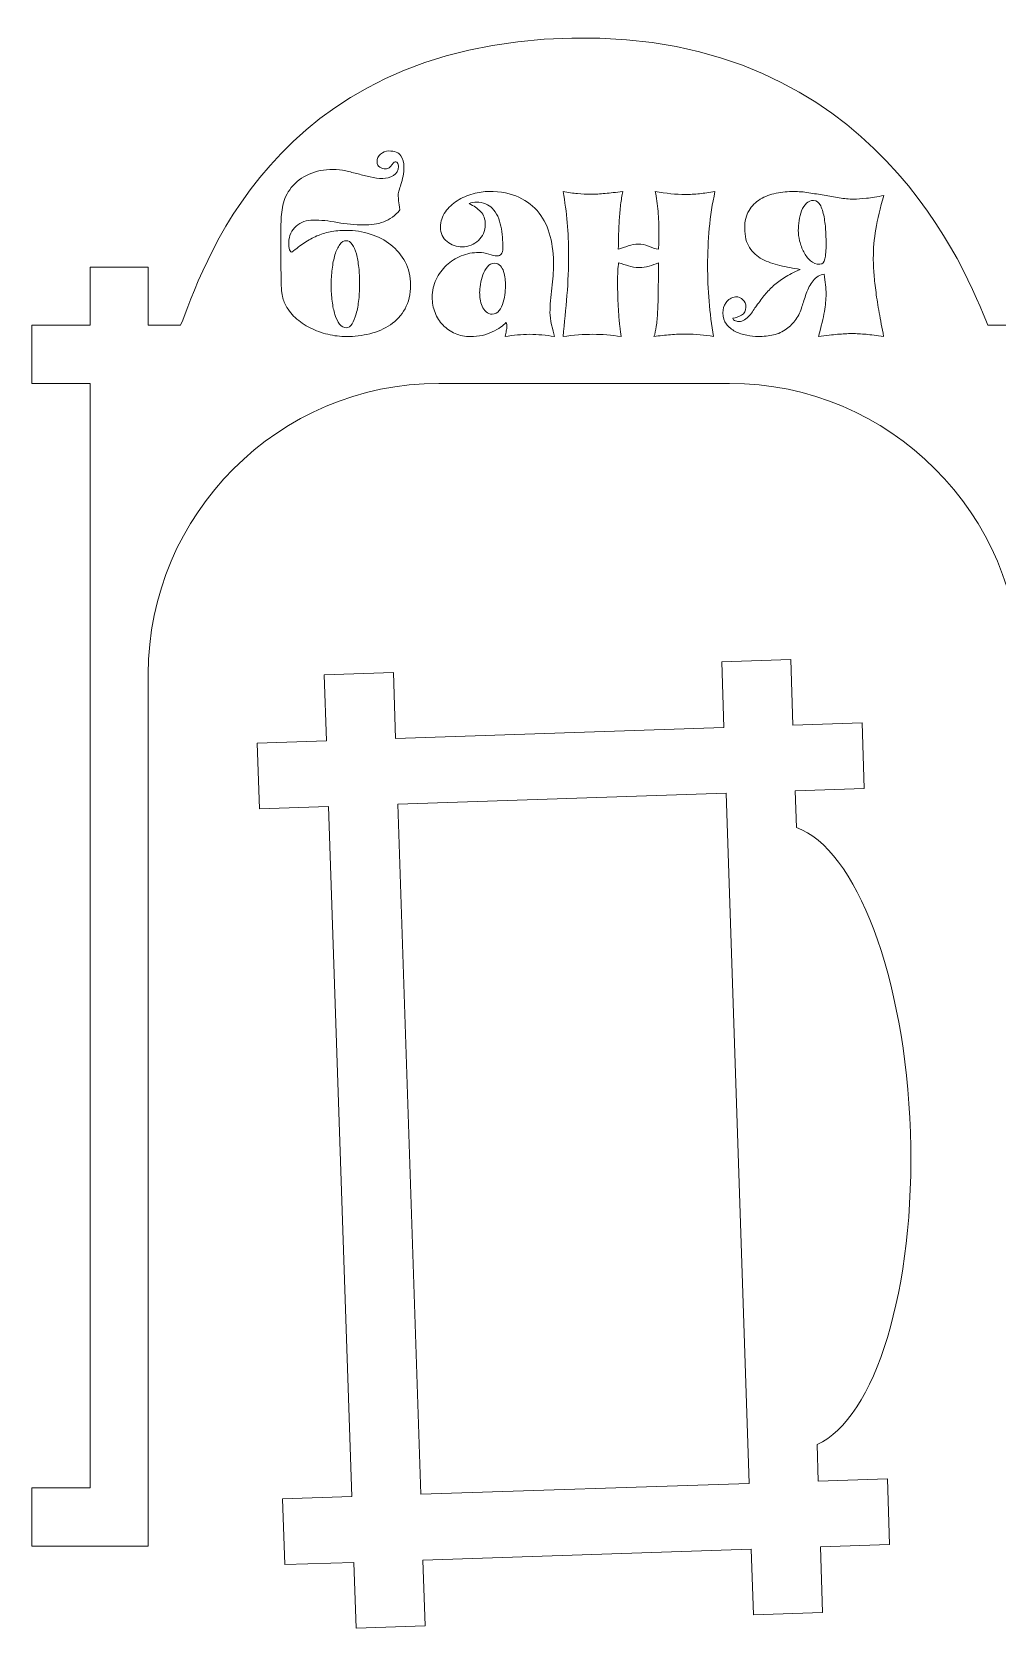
# Model space of a CAD drawing. Header units: centimetres. Extents: x -194 to -71, y -132 to -32.
# Drawn here: x -93.15 to -86.51, y -73.5 to -62.51 of the extents above; entities that cross this region are included whole.
import ezdxf

# ---------------------------------------------------------------- set-up
doc = ezdxf.new("R2010")
doc.units = ezdxf.units.CM
doc.header["$MEASUREMENT"] = 0
doc.layers.add('Layer 1', color=7, linetype='Continuous')

msp = doc.modelspace()

# ---------------------------------------------------------------- linework, layer by layer
at = {"layer": 'Layer 1', "color": 250, "lineweight": 9}
for points, knots in [([(-85.55356, -72.93072), (-85.55356, -72.93072), (-85.55356, -72.53072), (-85.55356, -72.53072), (-85.55356, -72.53072), (-85.55356, -72.53072), (-85.95355, -72.53072), (-85.95355, -72.53072), (-85.95355, -72.53072), (-85.95355, -72.53072), (-85.95355, -64.93072), (-85.95355, -64.93072), (-85.95355, -64.93072), (-85.95355, -64.93072), (-85.55356, -64.93072), (-85.55356, -64.93072), (-85.55356, -64.93072), (-85.55356, -64.93072), (-85.55356, -64.53072), (-85.55356, -64.53072), (-85.55356, -64.53072), (-85.55356, -64.53072), (-85.95355, -64.53072), (-85.95355, -64.53072), (-85.95355, -64.53072), (-85.95355, -64.53072), (-85.95355, -64.13074), (-85.95355, -64.13074), (-85.95355, -64.13074), (-85.95355, -64.13074), (-86.35355, -64.13074), (-86.35355, -64.13074), (-86.35355, -64.13074), (-86.35355, -64.13074), (-86.35355, -64.53072), (-86.35355, -64.53072), (-86.35355, -64.53072), (-86.35355, -64.53072), (-86.57641, -64.53072), (-86.57641, -64.53072), (-86.57641, -64.53072), (-86.71824, -64.19081), (-87.34629, -62.51254), (-89.43821, -62.55488), (-89.43821, -62.55488), (-91.53013, -62.59722), (-91.98886, -64.19081), (-92.13069, -64.53072), (-92.13069, -64.53072), (-92.13069, -64.53072), (-92.35355, -64.53072), (-92.35355, -64.53072), (-92.35355, -64.53072), (-92.35355, -64.53072), (-92.35355, -64.13074), (-92.35355, -64.13074), (-92.35355, -64.13074), (-92.35355, -64.13074), (-92.75355, -64.13074), (-92.75355, -64.13074), (-92.75355, -64.13074), (-92.75355, -64.13074), (-92.75355, -64.53072), (-92.75355, -64.53072), (-92.75355, -64.53072), (-92.75355, -64.53072), (-93.15356, -64.53072), (-93.15356, -64.53072), (-93.15356, -64.53072), (-93.15356, -64.53072), (-93.15356, -64.93072), (-93.15356, -64.93072), (-93.15356, -64.93072), (-93.15356, -64.93072), (-92.75355, -64.93072), (-92.75355, -64.93072), (-92.75355, -64.93072), (-92.75355, -64.93072), (-92.75355, -72.53072), (-92.75355, -72.53072), (-92.75355, -72.53072), (-92.75355, -72.53072), (-93.15356, -72.53072), (-93.15356, -72.53072), (-93.15356, -72.53072), (-93.15356, -72.53072), (-93.15356, -72.93072), (-93.15356, -72.93072), (-93.15356, -72.93072), (-93.15356, -72.93072), (-92.35355, -72.93072), (-92.35355, -72.93072), (-92.35355, -72.93072), (-92.35355, -72.93072), (-92.35355, -66.93072), (-92.35355, -66.93072), (-92.35355, -66.93072), (-92.35355, -65.83072), (-91.45355, -64.93072), (-90.35355, -64.93072), (-90.35355, -64.93072), (-90.35355, -64.93072), (-88.35355, -64.93072), (-88.35355, -64.93072), (-88.35355, -64.93072), (-87.25355, -64.93072), (-86.35355, -65.83072), (-86.35355, -66.93072), (-86.35355, -66.93072), (-86.35355, -66.93072), (-86.35355, -72.93072), (-86.35355, -72.93072), (-86.35355, -72.93072), (-86.35355, -72.93072), (-85.55356, -72.93072), (-85.55356, -72.93072)], [0, 0, 0, 0, 0.03333333, 0.03333333, 0.03333333, 0.03333333, 0.06666667, 0.06666667, 0.06666667, 0.06666667, 0.1, 0.1, 0.1, 0.1, 0.13333333, 0.13333333, 0.13333333, 0.13333333, 0.16666667, 0.16666667, 0.16666667, 0.16666667, 0.2, 0.2, 0.2, 0.2, 0.23333333, 0.23333333, 0.23333333, 0.23333333, 0.26666667, 0.26666667, 0.26666667, 0.26666667, 0.3, 0.3, 0.3, 0.3, 0.33333333, 0.33333333, 0.33333333, 0.33333333, 0.36666667, 0.36666667, 0.36666667, 0.36666667, 0.4, 0.4, 0.4, 0.4, 0.43333333, 0.43333333, 0.43333333, 0.43333333, 0.46666667, 0.46666667, 0.46666667, 0.46666667, 0.5, 0.5, 0.5, 0.5, 0.53333333, 0.53333333, 0.53333333, 0.53333333, 0.56666667, 0.56666667, 0.56666667, 0.56666667, 0.6, 0.6, 0.6, 0.6, 0.63333333, 0.63333333, 0.63333333, 0.63333333, 0.66666667, 0.66666667, 0.66666667, 0.66666667, 0.7, 0.7, 0.7, 0.7, 0.73333333, 0.73333333, 0.73333333, 0.73333333, 0.76666667, 0.76666667, 0.76666667, 0.76666667, 0.8, 0.8, 0.8, 0.8, 0.83333333, 0.83333333, 0.83333333, 0.83333333, 0.86666667, 0.86666667, 0.86666667, 0.86666667, 0.9, 0.9, 0.9, 0.9, 0.93333333, 0.93333333, 0.93333333, 0.93333333, 1, 1, 1, 1]), ([(-87.93295, -66.83003), (-87.93295, -66.83003), (-87.91784, -67.28232), (-87.91784, -67.28232), (-87.91784, -67.28232), (-87.91784, -67.28232), (-87.44235, -67.26644), (-87.44235, -67.26644), (-87.44235, -67.26644), (-87.44235, -67.26644), (-87.42724, -67.71872), (-87.42724, -67.71872), (-87.42724, -67.71872), (-87.42724, -67.71872), (-87.90274, -67.7346), (-87.90274, -67.7346), (-87.90274, -67.7346), (-87.90274, -67.7346), (-87.89432, -67.98659), (-87.89432, -67.98659), (-87.89432, -67.98659), (-87.48488, -68.13346), (-87.14599, -69.01231), (-87.11016, -70.08526), (-87.11016, -70.08526), (-87.07432, -71.1582), (-87.35381, -72.05771), (-87.75254, -72.23157), (-87.75254, -72.23157), (-87.75254, -72.23157), (-87.74412, -72.48356), (-87.74412, -72.48356), (-87.74412, -72.48356), (-87.74412, -72.48356), (-87.26863, -72.46768), (-87.26863, -72.46768), (-87.26863, -72.46768), (-87.26863, -72.46768), (-87.25353, -72.91996), (-87.25353, -72.91996), (-87.25353, -72.91996), (-87.25353, -72.91996), (-87.72902, -72.93584), (-87.72902, -72.93584), (-87.72902, -72.93584), (-87.72902, -72.93584), (-87.71391, -73.38811), (-87.71391, -73.38811), (-87.71391, -73.38811), (-87.71391, -73.38811), (-88.18943, -73.40399), (-88.18943, -73.40399), (-88.18943, -73.40399), (-88.18943, -73.40399), (-88.20453, -72.95172), (-88.20453, -72.95172), (-88.20453, -72.95172), (-88.20453, -72.95172), (-90.46324, -73.02716), (-90.46324, -73.02716), (-90.46324, -73.02716), (-90.46324, -73.02716), (-90.44813, -73.47943), (-90.44813, -73.47943), (-90.44813, -73.47943), (-90.44813, -73.47943), (-90.92365, -73.49531), (-90.92365, -73.49531), (-90.92365, -73.49531), (-90.92365, -73.49531), (-90.93875, -73.04304), (-90.93875, -73.04304), (-90.93875, -73.04304), (-90.93875, -73.04304), (-91.41429, -73.05893), (-91.41429, -73.05893), (-91.41429, -73.05893), (-91.41429, -73.05893), (-91.4294, -72.60664), (-91.4294, -72.60664), (-91.4294, -72.60664), (-91.4294, -72.60664), (-90.95386, -72.59076), (-90.95386, -72.59076), (-90.95386, -72.59076), (-90.95386, -72.59076), (-91.11247, -67.8418), (-91.11247, -67.8418), (-91.11247, -67.8418), (-91.11247, -67.8418), (-91.58801, -67.85769), (-91.58801, -67.85769), (-91.58801, -67.85769), (-91.58801, -67.85769), (-91.60312, -67.40541), (-91.60312, -67.40541), (-91.60312, -67.40541), (-91.60312, -67.40541), (-91.12758, -67.38952), (-91.12758, -67.38952), (-91.12758, -67.38952), (-91.12758, -67.38952), (-91.14268, -66.93723), (-91.14268, -66.93723), (-91.14268, -66.93723), (-91.14268, -66.93723), (-90.66717, -66.92135), (-90.66717, -66.92135), (-90.66717, -66.92135), (-90.66717, -66.92135), (-90.65206, -67.37364), (-90.65206, -67.37364), (-90.65206, -67.37364), (-90.65206, -67.37364), (-88.39336, -67.2982), (-88.39336, -67.2982), (-88.39336, -67.2982), (-88.39336, -67.2982), (-88.40847, -66.84591), (-88.40847, -66.84591), (-88.40847, -66.84591), (-88.40847, -66.84591), (-87.93295, -66.83003), (-87.93295, -66.83003)], [0, 0, 0, 0, 0.03125, 0.03125, 0.03125, 0.03125, 0.0625, 0.0625, 0.0625, 0.0625, 0.09375, 0.09375, 0.09375, 0.09375, 0.125, 0.125, 0.125, 0.125, 0.15625, 0.15625, 0.15625, 0.15625, 0.1875, 0.1875, 0.1875, 0.1875, 0.21875, 0.21875, 0.21875, 0.21875, 0.25, 0.25, 0.25, 0.25, 0.28125, 0.28125, 0.28125, 0.28125, 0.3125, 0.3125, 0.3125, 0.3125, 0.34375, 0.34375, 0.34375, 0.34375, 0.375, 0.375, 0.375, 0.375, 0.40625, 0.40625, 0.40625, 0.40625, 0.4375, 0.4375, 0.4375, 0.4375, 0.46875, 0.46875, 0.46875, 0.46875, 0.5, 0.5, 0.5, 0.5, 0.53125, 0.53125, 0.53125, 0.53125, 0.5625, 0.5625, 0.5625, 0.5625, 0.59375, 0.59375, 0.59375, 0.59375, 0.625, 0.625, 0.625, 0.625, 0.65625, 0.65625, 0.65625, 0.65625, 0.6875, 0.6875, 0.6875, 0.6875, 0.71875, 0.71875, 0.71875, 0.71875, 0.75, 0.75, 0.75, 0.75, 0.78125, 0.78125, 0.78125, 0.78125, 0.8125, 0.8125, 0.8125, 0.8125, 0.84375, 0.84375, 0.84375, 0.84375, 0.875, 0.875, 0.875, 0.875, 0.90625, 0.90625, 0.90625, 0.90625, 0.9375, 0.9375, 0.9375, 0.9375, 1, 1, 1, 1]), ([(-88.21964, -72.49944), (-88.21964, -72.49944), (-88.37825, -67.75048), (-88.37825, -67.75048), (-88.37825, -67.75048), (-88.37825, -67.75048), (-90.63695, -67.82592), (-90.63695, -67.82592), (-90.63695, -67.82592), (-90.63695, -67.82592), (-90.47834, -72.57488), (-90.47834, -72.57488), (-90.47834, -72.57488), (-90.47834, -72.57488), (-88.21964, -72.49944), (-88.21964, -72.49944)], [0, 0, 0, 0, 0.2, 0.2, 0.2, 0.2, 0.4, 0.4, 0.4, 0.4, 0.6, 0.6, 0.6, 0.6, 1, 1, 1, 1])]:
    msp.add_open_spline(points, degree=3, knots=knots, dxfattribs=at)
at = {"layer": 'Layer 1', "color": 242, "lineweight": 9}
for points, knots in [([(-90.54878, -64.25334), (-90.54878, -64.1947), (-90.56119, -64.14199), (-90.58599, -64.09519), (-90.58599, -64.09519), (-90.6108, -64.04839), (-90.64379, -64.00892), (-90.68495, -63.97678), (-90.68495, -63.97678), (-90.72611, -63.94464), (-90.77319, -63.92012), (-90.82619, -63.9032), (-90.82619, -63.9032), (-90.87919, -63.88629), (-90.93388, -63.87783), (-90.99026, -63.87783), (-90.99026, -63.87783), (-91.03199, -63.87783), (-91.0692, -63.88121), (-91.1019, -63.88798), (-91.1019, -63.88798), (-91.13461, -63.89474), (-91.16534, -63.90433), (-91.19409, -63.91673), (-91.19409, -63.91673), (-91.22285, -63.92914), (-91.25104, -63.94464), (-91.27867, -63.96325), (-91.27867, -63.96325), (-91.3063, -63.98186), (-91.33533, -64.00356), (-91.36578, -64.02837), (-91.36578, -64.02837), (-91.37142, -64.02837), (-91.37537, -64.02555), (-91.37762, -64.01991), (-91.37762, -64.01991), (-91.37988, -64.01428), (-91.38185, -64.00779), (-91.38354, -64.00046), (-91.38354, -64.00046), (-91.38523, -63.99313), (-91.38608, -63.98608), (-91.38608, -63.97932), (-91.38608, -63.97932), (-91.38608, -63.97142), (-91.38608, -63.96522), (-91.38608, -63.96071), (-91.38608, -63.96071), (-91.38608, -63.93816), (-91.38157, -63.9173), (-91.37255, -63.89813), (-91.37255, -63.89813), (-91.36352, -63.87896), (-91.35112, -63.8626), (-91.33533, -63.84907), (-91.33533, -63.84907), (-91.31955, -63.83554), (-91.30178, -63.82511), (-91.28205, -63.81778), (-91.28205, -63.81778), (-91.26232, -63.81045), (-91.24117, -63.80678), (-91.21862, -63.80678), (-91.21862, -63.80678), (-91.16787, -63.80678), (-91.11234, -63.81242), (-91.052, -63.8237), (-91.052, -63.8237), (-90.99167, -63.83498), (-90.93163, -63.84061), (-90.87186, -63.84061), (-90.87186, -63.84061), (-90.84705, -63.84061), (-90.82309, -63.8392), (-90.79997, -63.83639), (-90.79997, -63.83639), (-90.77685, -63.83357), (-90.75458, -63.82765), (-90.73316, -63.81862), (-90.73316, -63.81862), (-90.69143, -63.80397), (-90.65422, -63.7769), (-90.62152, -63.73743), (-90.62152, -63.73743), (-90.62603, -63.7115), (-90.62913, -63.69092), (-90.63082, -63.67569), (-90.63082, -63.67569), (-90.63251, -63.66047), (-90.63336, -63.64778), (-90.63336, -63.63763), (-90.63336, -63.63763), (-90.63336, -63.62297), (-90.63166, -63.61085), (-90.62828, -63.60127), (-90.62828, -63.60127), (-90.6249, -63.59168), (-90.62039, -63.57843), (-90.61475, -63.56152), (-90.61475, -63.56152), (-90.60911, -63.5446), (-90.60432, -63.52543), (-90.60037, -63.504), (-90.60037, -63.504), (-90.59642, -63.48258), (-90.59445, -63.46172), (-90.59445, -63.44142), (-90.59445, -63.44142), (-90.59445, -63.4121), (-90.6015, -63.38644), (-90.6156, -63.36445), (-90.6156, -63.36445), (-90.62969, -63.34246), (-90.6576, -63.33147), (-90.69933, -63.33147), (-90.69933, -63.33147), (-90.72075, -63.33147), (-90.73936, -63.33852), (-90.75514, -63.35261), (-90.75514, -63.35261), (-90.77093, -63.36671), (-90.77883, -63.38503), (-90.77883, -63.40759), (-90.77883, -63.40759), (-90.77883, -63.42338), (-90.77262, -63.43522), (-90.76022, -63.44311), (-90.76022, -63.44311), (-90.74781, -63.451), (-90.73485, -63.45495), (-90.72131, -63.45495), (-90.72131, -63.45495), (-90.71117, -63.45495), (-90.70271, -63.45241), (-90.69594, -63.44734), (-90.69594, -63.44734), (-90.68918, -63.44226), (-90.68354, -63.43663), (-90.67903, -63.43042), (-90.67903, -63.43042), (-90.67452, -63.42422), (-90.67057, -63.41858), (-90.66719, -63.41351), (-90.66719, -63.41351), (-90.6638, -63.40843), (-90.65986, -63.4059), (-90.65535, -63.4059), (-90.65535, -63.4059), (-90.64632, -63.4059), (-90.64012, -63.40956), (-90.63674, -63.41689), (-90.63674, -63.41689), (-90.63336, -63.42422), (-90.63166, -63.43127), (-90.63166, -63.43804), (-90.63166, -63.43804), (-90.63166, -63.46623), (-90.64351, -63.48709), (-90.66719, -63.50062), (-90.66719, -63.50062), (-90.69087, -63.51415), (-90.71511, -63.52092), (-90.73992, -63.52092), (-90.73992, -63.52092), (-90.76924, -63.52092), (-90.798, -63.51754), (-90.82619, -63.51077), (-90.82619, -63.51077), (-90.85438, -63.504), (-90.88229, -63.49696), (-90.90992, -63.48963), (-90.90992, -63.48963), (-90.93755, -63.4823), (-90.96574, -63.47525), (-90.99449, -63.46848), (-90.99449, -63.46848), (-91.02325, -63.46172), (-91.05229, -63.45833), (-91.08161, -63.45833), (-91.08161, -63.45833), (-91.14363, -63.45833), (-91.19888, -63.46933), (-91.24737, -63.49132), (-91.24737, -63.49132), (-91.29586, -63.51331), (-91.33646, -63.54404), (-91.36916, -63.5835), (-91.36916, -63.5835), (-91.39961, -63.62185), (-91.41906, -63.66216), (-91.42752, -63.70445), (-91.42752, -63.70445), (-91.43598, -63.74674), (-91.44021, -63.79043), (-91.44021, -63.83554), (-91.44021, -63.83554), (-91.44021, -63.83554), (-91.44021, -64.10618), (-91.44021, -64.10618), (-91.44021, -64.10618), (-91.44021, -64.15016), (-91.43992, -64.18709), (-91.43936, -64.21698), (-91.43936, -64.21698), (-91.4388, -64.24686), (-91.43767, -64.27195), (-91.43598, -64.29225), (-91.43598, -64.29225), (-91.43429, -64.31255), (-91.43147, -64.32946), (-91.42752, -64.34299), (-91.42752, -64.34299), (-91.42357, -64.35653), (-91.41878, -64.36949), (-91.41314, -64.3819), (-91.41314, -64.3819), (-91.39623, -64.41798), (-91.37255, -64.45012), (-91.3421, -64.47831), (-91.3421, -64.47831), (-91.31165, -64.50651), (-91.27726, -64.53019), (-91.23892, -64.54936), (-91.23892, -64.54936), (-91.20058, -64.56853), (-91.16026, -64.58319), (-91.11797, -64.59334), (-91.11797, -64.59334), (-91.07569, -64.60349), (-91.03312, -64.60856), (-90.99026, -64.60856), (-90.99026, -64.60856), (-90.93501, -64.60856), (-90.88116, -64.60208), (-90.82873, -64.58911), (-90.82873, -64.58911), (-90.77629, -64.57614), (-90.72921, -64.55556), (-90.68748, -64.52737), (-90.68748, -64.52737), (-90.64576, -64.49918), (-90.61221, -64.46253), (-90.58684, -64.41742), (-90.58684, -64.41742), (-90.56147, -64.37231), (-90.54878, -64.31762), (-90.54878, -64.25334)], [0, 0, 0, 0, 0.01587302, 0.01587302, 0.01587302, 0.01587302, 0.03174603, 0.03174603, 0.03174603, 0.03174603, 0.04761905, 0.04761905, 0.04761905, 0.04761905, 0.06349206, 0.06349206, 0.06349206, 0.06349206, 0.07936508, 0.07936508, 0.07936508, 0.07936508, 0.0952381, 0.0952381, 0.0952381, 0.0952381, 0.11111111, 0.11111111, 0.11111111, 0.11111111, 0.12698413, 0.12698413, 0.12698413, 0.12698413, 0.14285714, 0.14285714, 0.14285714, 0.14285714, 0.15873016, 0.15873016, 0.15873016, 0.15873016, 0.17460317, 0.17460317, 0.17460317, 0.17460317, 0.19047619, 0.19047619, 0.19047619, 0.19047619, 0.20634921, 0.20634921, 0.20634921, 0.20634921, 0.22222222, 0.22222222, 0.22222222, 0.22222222, 0.23809524, 0.23809524, 0.23809524, 0.23809524, 0.25396825, 0.25396825, 0.25396825, 0.25396825, 0.26984127, 0.26984127, 0.26984127, 0.26984127, 0.28571429, 0.28571429, 0.28571429, 0.28571429, 0.3015873, 0.3015873, 0.3015873, 0.3015873, 0.31746032, 0.31746032, 0.31746032, 0.31746032, 0.33333333, 0.33333333, 0.33333333, 0.33333333, 0.34920635, 0.34920635, 0.34920635, 0.34920635, 0.36507937, 0.36507937, 0.36507937, 0.36507937, 0.38095238, 0.38095238, 0.38095238, 0.38095238, 0.3968254, 0.3968254, 0.3968254, 0.3968254, 0.41269841, 0.41269841, 0.41269841, 0.41269841, 0.42857143, 0.42857143, 0.42857143, 0.42857143, 0.44444444, 0.44444444, 0.44444444, 0.44444444, 0.46031746, 0.46031746, 0.46031746, 0.46031746, 0.47619048, 0.47619048, 0.47619048, 0.47619048, 0.49206349, 0.49206349, 0.49206349, 0.49206349, 0.50793651, 0.50793651, 0.50793651, 0.50793651, 0.52380952, 0.52380952, 0.52380952, 0.52380952, 0.53968254, 0.53968254, 0.53968254, 0.53968254, 0.55555556, 0.55555556, 0.55555556, 0.55555556, 0.57142857, 0.57142857, 0.57142857, 0.57142857, 0.58730159, 0.58730159, 0.58730159, 0.58730159, 0.6031746, 0.6031746, 0.6031746, 0.6031746, 0.61904762, 0.61904762, 0.61904762, 0.61904762, 0.63492063, 0.63492063, 0.63492063, 0.63492063, 0.65079365, 0.65079365, 0.65079365, 0.65079365, 0.66666667, 0.66666667, 0.66666667, 0.66666667, 0.68253968, 0.68253968, 0.68253968, 0.68253968, 0.6984127, 0.6984127, 0.6984127, 0.6984127, 0.71428571, 0.71428571, 0.71428571, 0.71428571, 0.73015873, 0.73015873, 0.73015873, 0.73015873, 0.74603175, 0.74603175, 0.74603175, 0.74603175, 0.76190476, 0.76190476, 0.76190476, 0.76190476, 0.77777778, 0.77777778, 0.77777778, 0.77777778, 0.79365079, 0.79365079, 0.79365079, 0.79365079, 0.80952381, 0.80952381, 0.80952381, 0.80952381, 0.82539683, 0.82539683, 0.82539683, 0.82539683, 0.84126984, 0.84126984, 0.84126984, 0.84126984, 0.85714286, 0.85714286, 0.85714286, 0.85714286, 0.87301587, 0.87301587, 0.87301587, 0.87301587, 0.88888889, 0.88888889, 0.88888889, 0.88888889, 0.9047619, 0.9047619, 0.9047619, 0.9047619, 0.92063492, 0.92063492, 0.92063492, 0.92063492, 0.93650794, 0.93650794, 0.93650794, 0.93650794, 0.95238095, 0.95238095, 0.95238095, 0.95238095, 0.96825397, 0.96825397, 0.96825397, 0.96825397, 1, 1, 1, 1]), ([(-90.14451, -63.69345), (-90.12985, -63.68669), (-90.11293, -63.6833), (-90.09376, -63.6833), (-90.09376, -63.6833), (-90.07234, -63.6833), (-90.05232, -63.68725), (-90.03371, -63.69514), (-90.03371, -63.69514), (-90.01511, -63.70304), (-89.9996, -63.71319), (-89.9872, -63.72559), (-89.9872, -63.72559), (-89.97141, -63.74138), (-89.95872, -63.75999), (-89.94914, -63.78141), (-89.94914, -63.78141), (-89.93955, -63.80284), (-89.93222, -63.82567), (-89.92715, -63.84992), (-89.92715, -63.84992), (-89.92207, -63.87416), (-89.91869, -63.89897), (-89.917, -63.92434), (-89.917, -63.92434), (-89.91531, -63.94972), (-89.91446, -63.97368), (-89.91446, -63.99623), (-89.91446, -63.99623), (-89.91446, -64.01879), (-89.91784, -64.03401), (-89.92461, -64.0419), (-89.92461, -64.0419), (-89.93138, -64.0498), (-89.94096, -64.05374), (-89.95337, -64.05374), (-89.95337, -64.05374), (-89.96915, -64.05374), (-89.98804, -64.0498), (-90.01003, -64.0419), (-90.01003, -64.0419), (-90.03202, -64.03401), (-90.05486, -64.03006), (-90.07854, -64.03006), (-90.07854, -64.03006), (-90.12026, -64.03006), (-90.16058, -64.03796), (-90.19948, -64.05374), (-90.19948, -64.05374), (-90.23839, -64.06953), (-90.2725, -64.09096), (-90.30182, -64.11802), (-90.30182, -64.11802), (-90.33114, -64.14509), (-90.35482, -64.17751), (-90.37286, -64.21528), (-90.37286, -64.21528), (-90.3909, -64.25306), (-90.39992, -64.29394), (-90.39992, -64.33792), (-90.39992, -64.33792), (-90.39992, -64.37513), (-90.39344, -64.41037), (-90.38047, -64.44364), (-90.38047, -64.44364), (-90.3675, -64.4769), (-90.34918, -64.50566), (-90.3255, -64.5299), (-90.3255, -64.5299), (-90.30182, -64.55415), (-90.27391, -64.57332), (-90.24177, -64.58742), (-90.24177, -64.58742), (-90.20963, -64.60151), (-90.17439, -64.60856), (-90.13605, -64.60856), (-90.13605, -64.60856), (-90.07967, -64.60856), (-90.02977, -64.59785), (-89.98635, -64.57642), (-89.98635, -64.57642), (-89.94294, -64.555), (-89.91164, -64.53357), (-89.89247, -64.51214), (-89.89247, -64.51214), (-89.88796, -64.52004), (-89.88571, -64.5285), (-89.88571, -64.53752), (-89.88571, -64.53752), (-89.88571, -64.54767), (-89.88712, -64.55838), (-89.88993, -64.56966), (-89.88993, -64.56966), (-89.89275, -64.58093), (-89.89529, -64.5939), (-89.89755, -64.60856), (-89.89755, -64.60856), (-89.86935, -64.60405), (-89.84116, -64.60038), (-89.81297, -64.59757), (-89.81297, -64.59757), (-89.78478, -64.59475), (-89.75715, -64.59334), (-89.73009, -64.59334), (-89.73009, -64.59334), (-89.70077, -64.59334), (-89.67229, -64.59475), (-89.64467, -64.59757), (-89.64467, -64.59757), (-89.61704, -64.60038), (-89.58856, -64.60405), (-89.55924, -64.60856), (-89.55924, -64.60856), (-89.56488, -64.58601), (-89.57137, -64.55894), (-89.5787, -64.52737), (-89.5787, -64.52737), (-89.58603, -64.49579), (-89.58969, -64.4676), (-89.58969, -64.44279), (-89.58969, -64.44279), (-89.58969, -64.41798), (-89.58828, -64.3912), (-89.58546, -64.36245), (-89.58546, -64.36245), (-89.58264, -64.33369), (-89.57982, -64.30465), (-89.57701, -64.27533), (-89.57701, -64.27533), (-89.57419, -64.24601), (-89.57137, -64.21782), (-89.56855, -64.19076), (-89.56855, -64.19076), (-89.56573, -64.16369), (-89.56432, -64.13945), (-89.56432, -64.11802), (-89.56432, -64.11802), (-89.56432, -64.04811), (-89.57221, -63.98214), (-89.588, -63.92012), (-89.588, -63.92012), (-89.60379, -63.85809), (-89.62944, -63.80425), (-89.66496, -63.75858), (-89.66496, -63.75858), (-89.70049, -63.71291), (-89.74644, -63.67682), (-89.80282, -63.65032), (-89.80282, -63.65032), (-89.85921, -63.62382), (-89.92799, -63.61057), (-90.00919, -63.61057), (-90.00919, -63.61057), (-90.04302, -63.61057), (-90.07967, -63.61593), (-90.11913, -63.62664), (-90.11913, -63.62664), (-90.1586, -63.63735), (-90.19469, -63.65314), (-90.22739, -63.674), (-90.22739, -63.674), (-90.26009, -63.69486), (-90.28744, -63.72052), (-90.30943, -63.75096), (-90.30943, -63.75096), (-90.33142, -63.78141), (-90.34241, -63.81637), (-90.34241, -63.85584), (-90.34241, -63.85584), (-90.34241, -63.89869), (-90.32747, -63.93196), (-90.29759, -63.95564), (-90.29759, -63.95564), (-90.26771, -63.97932), (-90.23303, -63.99116), (-90.19356, -63.99116), (-90.19356, -63.99116), (-90.17213, -63.99116), (-90.15184, -63.98721), (-90.13267, -63.97932), (-90.13267, -63.97932), (-90.1135, -63.97142), (-90.09658, -63.96071), (-90.08192, -63.94718), (-90.08192, -63.94718), (-90.06726, -63.93365), (-90.0557, -63.91758), (-90.04725, -63.89897), (-90.04725, -63.89897), (-90.03879, -63.88036), (-90.03456, -63.86035), (-90.03456, -63.83892), (-90.03456, -63.83892), (-90.03456, -63.80058), (-90.04527, -63.7707), (-90.0667, -63.74927), (-90.0667, -63.74927), (-90.08812, -63.72785), (-90.11406, -63.70924), (-90.14451, -63.69345)], [0, 0, 0, 0, 0.01960784, 0.01960784, 0.01960784, 0.01960784, 0.03921569, 0.03921569, 0.03921569, 0.03921569, 0.05882353, 0.05882353, 0.05882353, 0.05882353, 0.07843137, 0.07843137, 0.07843137, 0.07843137, 0.09803922, 0.09803922, 0.09803922, 0.09803922, 0.11764706, 0.11764706, 0.11764706, 0.11764706, 0.1372549, 0.1372549, 0.1372549, 0.1372549, 0.15686275, 0.15686275, 0.15686275, 0.15686275, 0.17647059, 0.17647059, 0.17647059, 0.17647059, 0.19607843, 0.19607843, 0.19607843, 0.19607843, 0.21568627, 0.21568627, 0.21568627, 0.21568627, 0.23529412, 0.23529412, 0.23529412, 0.23529412, 0.25490196, 0.25490196, 0.25490196, 0.25490196, 0.2745098, 0.2745098, 0.2745098, 0.2745098, 0.29411765, 0.29411765, 0.29411765, 0.29411765, 0.31372549, 0.31372549, 0.31372549, 0.31372549, 0.33333333, 0.33333333, 0.33333333, 0.33333333, 0.35294118, 0.35294118, 0.35294118, 0.35294118, 0.37254902, 0.37254902, 0.37254902, 0.37254902, 0.39215686, 0.39215686, 0.39215686, 0.39215686, 0.41176471, 0.41176471, 0.41176471, 0.41176471, 0.43137255, 0.43137255, 0.43137255, 0.43137255, 0.45098039, 0.45098039, 0.45098039, 0.45098039, 0.47058824, 0.47058824, 0.47058824, 0.47058824, 0.49019608, 0.49019608, 0.49019608, 0.49019608, 0.50980392, 0.50980392, 0.50980392, 0.50980392, 0.52941176, 0.52941176, 0.52941176, 0.52941176, 0.54901961, 0.54901961, 0.54901961, 0.54901961, 0.56862745, 0.56862745, 0.56862745, 0.56862745, 0.58823529, 0.58823529, 0.58823529, 0.58823529, 0.60784314, 0.60784314, 0.60784314, 0.60784314, 0.62745098, 0.62745098, 0.62745098, 0.62745098, 0.64705882, 0.64705882, 0.64705882, 0.64705882, 0.66666667, 0.66666667, 0.66666667, 0.66666667, 0.68627451, 0.68627451, 0.68627451, 0.68627451, 0.70588235, 0.70588235, 0.70588235, 0.70588235, 0.7254902, 0.7254902, 0.7254902, 0.7254902, 0.74509804, 0.74509804, 0.74509804, 0.74509804, 0.76470588, 0.76470588, 0.76470588, 0.76470588, 0.78431373, 0.78431373, 0.78431373, 0.78431373, 0.80392157, 0.80392157, 0.80392157, 0.80392157, 0.82352941, 0.82352941, 0.82352941, 0.82352941, 0.84313725, 0.84313725, 0.84313725, 0.84313725, 0.8627451, 0.8627451, 0.8627451, 0.8627451, 0.88235294, 0.88235294, 0.88235294, 0.88235294, 0.90196078, 0.90196078, 0.90196078, 0.90196078, 0.92156863, 0.92156863, 0.92156863, 0.92156863, 0.94117647, 0.94117647, 0.94117647, 0.94117647, 0.96078431, 0.96078431, 0.96078431, 0.96078431, 1, 1, 1, 1]), ([(-89.089, -63.61057), (-89.13524, -63.61621), (-89.17555, -63.62072), (-89.20995, -63.6241), (-89.20995, -63.6241), (-89.24434, -63.62748), (-89.27789, -63.62918), (-89.31059, -63.62918), (-89.31059, -63.62918), (-89.33991, -63.62918), (-89.3698, -63.62777), (-89.40024, -63.62495), (-89.40024, -63.62495), (-89.43069, -63.62213), (-89.46396, -63.61734), (-89.50004, -63.61057), (-89.50004, -63.61057), (-89.48651, -63.68161), (-89.47664, -63.75294), (-89.47044, -63.82455), (-89.47044, -63.82455), (-89.46424, -63.89615), (-89.46114, -63.96804), (-89.46114, -64.04021), (-89.46114, -64.04021), (-89.46114, -64.13606), (-89.46508, -64.23107), (-89.47298, -64.32523), (-89.47298, -64.32523), (-89.48087, -64.41939), (-89.48989, -64.51384), (-89.50004, -64.60856), (-89.50004, -64.60856), (-89.42787, -64.59841), (-89.35908, -64.59334), (-89.29368, -64.59334), (-89.29368, -64.59334), (-89.23166, -64.59334), (-89.16681, -64.59841), (-89.09915, -64.60856), (-89.09915, -64.60856), (-89.10254, -64.58939), (-89.10592, -64.56514), (-89.1093, -64.53583), (-89.1093, -64.53583), (-89.11269, -64.50651), (-89.1155, -64.47521), (-89.11776, -64.44195), (-89.11776, -64.44195), (-89.12002, -64.40868), (-89.12171, -64.37429), (-89.12283, -64.33876), (-89.12283, -64.33876), (-89.12396, -64.30324), (-89.12453, -64.26969), (-89.12453, -64.23812), (-89.12453, -64.23812), (-89.12453, -64.2088), (-89.12396, -64.18258), (-89.12283, -64.15946), (-89.12283, -64.15946), (-89.12171, -64.13635), (-89.12002, -64.11689), (-89.11776, -64.10111), (-89.11776, -64.10111), (-89.09182, -64.109), (-89.06871, -64.11633), (-89.04841, -64.1231), (-89.04841, -64.1231), (-89.02811, -64.12986), (-89.00387, -64.13325), (-88.97567, -64.13325), (-88.97567, -64.13325), (-88.95312, -64.13325), (-88.93057, -64.13014), (-88.90801, -64.12394), (-88.90801, -64.12394), (-88.88546, -64.11774), (-88.86403, -64.11013), (-88.84374, -64.10111), (-88.84374, -64.10111), (-88.84374, -64.17553), (-88.84402, -64.24009), (-88.84458, -64.29478), (-88.84458, -64.29478), (-88.84515, -64.34948), (-88.84655, -64.39684), (-88.84881, -64.43687), (-88.84881, -64.43687), (-88.85107, -64.4769), (-88.85417, -64.51073), (-88.85811, -64.53836), (-88.85811, -64.53836), (-88.86206, -64.56599), (-88.86742, -64.58939), (-88.87418, -64.60856), (-88.87418, -64.60856), (-88.83471, -64.60292), (-88.79694, -64.59869), (-88.76085, -64.59587), (-88.76085, -64.59587), (-88.72477, -64.59305), (-88.68868, -64.59164), (-88.65259, -64.59164), (-88.65259, -64.59164), (-88.58719, -64.59164), (-88.5246, -64.59728), (-88.46484, -64.60856), (-88.46484, -64.60856), (-88.4919, -64.44843), (-88.50543, -64.28548), (-88.50543, -64.11971), (-88.50543, -64.11971), (-88.50543, -64.03401), (-88.50149, -63.94887), (-88.49359, -63.8643), (-88.49359, -63.8643), (-88.4857, -63.77972), (-88.47273, -63.69514), (-88.45469, -63.61057), (-88.45469, -63.61057), (-88.49303, -63.61734), (-88.52855, -63.62241), (-88.56125, -63.62579), (-88.56125, -63.62579), (-88.59396, -63.62918), (-88.62666, -63.63087), (-88.65936, -63.63087), (-88.65936, -63.63087), (-88.72251, -63.63087), (-88.7913, -63.6241), (-88.86573, -63.61057), (-88.86573, -63.61057), (-88.8567, -63.65342), (-88.85022, -63.69881), (-88.84627, -63.74674), (-88.84627, -63.74674), (-88.84233, -63.79466), (-88.84035, -63.84231), (-88.84035, -63.88967), (-88.84035, -63.88967), (-88.84035, -63.91109), (-88.84035, -63.93139), (-88.84035, -63.95056), (-88.84035, -63.95056), (-88.84035, -63.96973), (-88.84148, -63.9889), (-88.84374, -64.00807), (-88.84374, -64.00807), (-88.86516, -64.00356), (-88.88771, -63.99652), (-88.9114, -63.98693), (-88.9114, -63.98693), (-88.93508, -63.97734), (-88.95876, -63.97255), (-88.98244, -63.97255), (-88.98244, -63.97255), (-89.00499, -63.97255), (-89.02783, -63.97678), (-89.05095, -63.98524), (-89.05095, -63.98524), (-89.07406, -63.9937), (-89.0969, -64.00074), (-89.11945, -64.00638), (-89.11945, -64.00638), (-89.11945, -63.97819), (-89.11889, -63.94662), (-89.11776, -63.91166), (-89.11776, -63.91166), (-89.11663, -63.8767), (-89.11494, -63.84146), (-89.11269, -63.80594), (-89.11269, -63.80594), (-89.11043, -63.77042), (-89.10733, -63.73574), (-89.10338, -63.70191), (-89.10338, -63.70191), (-89.09944, -63.66808), (-89.09464, -63.63763), (-89.089, -63.61057)], [0, 0, 0, 0, 0.02173913, 0.02173913, 0.02173913, 0.02173913, 0.04347826, 0.04347826, 0.04347826, 0.04347826, 0.06521739, 0.06521739, 0.06521739, 0.06521739, 0.08695652, 0.08695652, 0.08695652, 0.08695652, 0.10869565, 0.10869565, 0.10869565, 0.10869565, 0.13043478, 0.13043478, 0.13043478, 0.13043478, 0.15217391, 0.15217391, 0.15217391, 0.15217391, 0.17391304, 0.17391304, 0.17391304, 0.17391304, 0.19565217, 0.19565217, 0.19565217, 0.19565217, 0.2173913, 0.2173913, 0.2173913, 0.2173913, 0.23913043, 0.23913043, 0.23913043, 0.23913043, 0.26086957, 0.26086957, 0.26086957, 0.26086957, 0.2826087, 0.2826087, 0.2826087, 0.2826087, 0.30434783, 0.30434783, 0.30434783, 0.30434783, 0.32608696, 0.32608696, 0.32608696, 0.32608696, 0.34782609, 0.34782609, 0.34782609, 0.34782609, 0.36956522, 0.36956522, 0.36956522, 0.36956522, 0.39130435, 0.39130435, 0.39130435, 0.39130435, 0.41304348, 0.41304348, 0.41304348, 0.41304348, 0.43478261, 0.43478261, 0.43478261, 0.43478261, 0.45652174, 0.45652174, 0.45652174, 0.45652174, 0.47826087, 0.47826087, 0.47826087, 0.47826087, 0.5, 0.5, 0.5, 0.5, 0.52173913, 0.52173913, 0.52173913, 0.52173913, 0.54347826, 0.54347826, 0.54347826, 0.54347826, 0.56521739, 0.56521739, 0.56521739, 0.56521739, 0.58695652, 0.58695652, 0.58695652, 0.58695652, 0.60869565, 0.60869565, 0.60869565, 0.60869565, 0.63043478, 0.63043478, 0.63043478, 0.63043478, 0.65217391, 0.65217391, 0.65217391, 0.65217391, 0.67391304, 0.67391304, 0.67391304, 0.67391304, 0.69565217, 0.69565217, 0.69565217, 0.69565217, 0.7173913, 0.7173913, 0.7173913, 0.7173913, 0.73913043, 0.73913043, 0.73913043, 0.73913043, 0.76086957, 0.76086957, 0.76086957, 0.76086957, 0.7826087, 0.7826087, 0.7826087, 0.7826087, 0.80434783, 0.80434783, 0.80434783, 0.80434783, 0.82608696, 0.82608696, 0.82608696, 0.82608696, 0.84782609, 0.84782609, 0.84782609, 0.84782609, 0.86956522, 0.86956522, 0.86956522, 0.86956522, 0.89130435, 0.89130435, 0.89130435, 0.89130435, 0.91304348, 0.91304348, 0.91304348, 0.91304348, 0.93478261, 0.93478261, 0.93478261, 0.93478261, 0.95652174, 0.95652174, 0.95652174, 0.95652174, 1, 1, 1, 1]), ([(-87.70366, -64.17892), (-87.69915, -64.20598), (-87.69577, -64.23023), (-87.69351, -64.25165), (-87.69351, -64.25165), (-87.69126, -64.27308), (-87.69013, -64.29507), (-87.69013, -64.31762), (-87.69013, -64.31762), (-87.69013, -64.35371), (-87.69408, -64.39346), (-87.70197, -64.43687), (-87.70197, -64.43687), (-87.70986, -64.48029), (-87.7234, -64.53752), (-87.74257, -64.60856), (-87.74257, -64.60856), (-87.68957, -64.60179), (-87.64559, -64.59672), (-87.61063, -64.59334), (-87.61063, -64.59334), (-87.57567, -64.58995), (-87.54297, -64.58826), (-87.51252, -64.58826), (-87.51252, -64.58826), (-87.48095, -64.58826), (-87.44853, -64.58995), (-87.41526, -64.59334), (-87.41526, -64.59334), (-87.38199, -64.59672), (-87.34168, -64.60179), (-87.29432, -64.60856), (-87.29432, -64.60856), (-87.30559, -64.54879), (-87.31574, -64.4941), (-87.32476, -64.44448), (-87.32476, -64.44448), (-87.33378, -64.39487), (-87.34111, -64.34835), (-87.34675, -64.30493), (-87.34675, -64.30493), (-87.35239, -64.26152), (-87.3569, -64.22092), (-87.36028, -64.18315), (-87.36028, -64.18315), (-87.36367, -64.14537), (-87.36536, -64.10844), (-87.36536, -64.07235), (-87.36536, -64.07235), (-87.36536, -64.00469), (-87.35972, -63.93703), (-87.34844, -63.86937), (-87.34844, -63.86937), (-87.33717, -63.80171), (-87.31856, -63.72446), (-87.29262, -63.63763), (-87.29262, -63.63763), (-87.33886, -63.64665), (-87.37861, -63.65314), (-87.41188, -63.65709), (-87.41188, -63.65709), (-87.44514, -63.66103), (-87.47531, -63.66301), (-87.50237, -63.66301), (-87.50237, -63.66301), (-87.53282, -63.66301), (-87.56524, -63.66019), (-87.59963, -63.65455), (-87.59963, -63.65455), (-87.63403, -63.64891), (-87.6687, -63.64299), (-87.70366, -63.63679), (-87.70366, -63.63679), (-87.73862, -63.63059), (-87.77386, -63.62466), (-87.80938, -63.61903), (-87.80938, -63.61903), (-87.8449, -63.61339), (-87.87901, -63.61057), (-87.91172, -63.61057), (-87.91172, -63.61057), (-87.95231, -63.61057), (-87.99291, -63.61452), (-88.03351, -63.62241), (-88.03351, -63.62241), (-88.0741, -63.6303), (-88.11047, -63.64412), (-88.14261, -63.66385), (-88.14261, -63.66385), (-88.17475, -63.68359), (-88.20068, -63.70952), (-88.22042, -63.74166), (-88.22042, -63.74166), (-88.24015, -63.7738), (-88.25002, -63.81411), (-88.25002, -63.8626), (-88.25002, -63.8626), (-88.25002, -63.91786), (-88.23902, -63.9624), (-88.21703, -63.99623), (-88.21703, -63.99623), (-88.19504, -64.03006), (-88.16601, -64.05656), (-88.12992, -64.07573), (-88.12992, -64.07573), (-88.09384, -64.0949), (-88.05296, -64.10956), (-88.00729, -64.11971), (-88.00729, -64.11971), (-87.96162, -64.12986), (-87.91566, -64.13888), (-87.86943, -64.14678), (-87.86943, -64.14678), (-87.91115, -64.16595), (-87.94639, -64.18455), (-87.97515, -64.2026), (-87.97515, -64.2026), (-88.0039, -64.22064), (-88.02928, -64.23925), (-88.05127, -64.25842), (-88.05127, -64.25842), (-88.07326, -64.27759), (-88.09327, -64.29845), (-88.11132, -64.321), (-88.11132, -64.321), (-88.12936, -64.34356), (-88.14853, -64.36893), (-88.16883, -64.39712), (-88.16883, -64.39712), (-88.17559, -64.40614), (-88.18292, -64.41686), (-88.19082, -64.42926), (-88.19082, -64.42926), (-88.19871, -64.44166), (-88.20773, -64.4535), (-88.21788, -64.46478), (-88.21788, -64.46478), (-88.22803, -64.47606), (-88.23902, -64.48564), (-88.25086, -64.49354), (-88.25086, -64.49354), (-88.26271, -64.50143), (-88.27539, -64.50538), (-88.28892, -64.50538), (-88.28892, -64.50538), (-88.29343, -64.50538), (-88.30161, -64.50369), (-88.31345, -64.5003), (-88.31345, -64.5003), (-88.32529, -64.49692), (-88.33121, -64.49072), (-88.33121, -64.4817), (-88.33121, -64.4817), (-88.31091, -64.47944), (-88.2909, -64.47268), (-88.27116, -64.4614), (-88.27116, -64.4614), (-88.25143, -64.45012), (-88.24156, -64.43152), (-88.24156, -64.40558), (-88.24156, -64.40558), (-88.24156, -64.38528), (-88.24833, -64.36837), (-88.26186, -64.35483), (-88.26186, -64.35483), (-88.27539, -64.3413), (-88.29231, -64.33454), (-88.3126, -64.33454), (-88.3126, -64.33454), (-88.34192, -64.34017), (-88.36391, -64.35371), (-88.37857, -64.37513), (-88.37857, -64.37513), (-88.39323, -64.39656), (-88.40056, -64.42024), (-88.40056, -64.44618), (-88.40056, -64.44618), (-88.40056, -64.47662), (-88.39239, -64.50228), (-88.37604, -64.52314), (-88.37604, -64.52314), (-88.35969, -64.544), (-88.33939, -64.56063), (-88.31514, -64.57304), (-88.31514, -64.57304), (-88.2909, -64.58544), (-88.26468, -64.59446), (-88.23649, -64.6001), (-88.23649, -64.6001), (-88.2083, -64.60574), (-88.18236, -64.60856), (-88.15868, -64.60856), (-88.15868, -64.60856), (-88.11921, -64.60856), (-88.08341, -64.6049), (-88.05127, -64.59757), (-88.05127, -64.59757), (-88.01913, -64.59024), (-87.98953, -64.57642), (-87.96246, -64.55612), (-87.96246, -64.55612), (-87.93765, -64.53808), (-87.91595, -64.51609), (-87.89734, -64.49015), (-87.89734, -64.49015), (-87.87873, -64.46422), (-87.86492, -64.4349), (-87.8559, -64.4022), (-87.8559, -64.4022), (-87.848, -64.37626), (-87.83814, -64.34638), (-87.8263, -64.31255), (-87.8263, -64.31255), (-87.81446, -64.27872), (-87.79895, -64.2494), (-87.77978, -64.22459), (-87.77978, -64.22459), (-87.75835, -64.19752), (-87.73298, -64.1823), (-87.70366, -64.17892)], [0, 0, 0, 0, 0.01785714, 0.01785714, 0.01785714, 0.01785714, 0.03571429, 0.03571429, 0.03571429, 0.03571429, 0.05357143, 0.05357143, 0.05357143, 0.05357143, 0.07142857, 0.07142857, 0.07142857, 0.07142857, 0.08928571, 0.08928571, 0.08928571, 0.08928571, 0.10714286, 0.10714286, 0.10714286, 0.10714286, 0.125, 0.125, 0.125, 0.125, 0.14285714, 0.14285714, 0.14285714, 0.14285714, 0.16071429, 0.16071429, 0.16071429, 0.16071429, 0.17857143, 0.17857143, 0.17857143, 0.17857143, 0.19642857, 0.19642857, 0.19642857, 0.19642857, 0.21428571, 0.21428571, 0.21428571, 0.21428571, 0.23214286, 0.23214286, 0.23214286, 0.23214286, 0.25, 0.25, 0.25, 0.25, 0.26785714, 0.26785714, 0.26785714, 0.26785714, 0.28571429, 0.28571429, 0.28571429, 0.28571429, 0.30357143, 0.30357143, 0.30357143, 0.30357143, 0.32142857, 0.32142857, 0.32142857, 0.32142857, 0.33928571, 0.33928571, 0.33928571, 0.33928571, 0.35714286, 0.35714286, 0.35714286, 0.35714286, 0.375, 0.375, 0.375, 0.375, 0.39285714, 0.39285714, 0.39285714, 0.39285714, 0.41071429, 0.41071429, 0.41071429, 0.41071429, 0.42857143, 0.42857143, 0.42857143, 0.42857143, 0.44642857, 0.44642857, 0.44642857, 0.44642857, 0.46428571, 0.46428571, 0.46428571, 0.46428571, 0.48214286, 0.48214286, 0.48214286, 0.48214286, 0.5, 0.5, 0.5, 0.5, 0.51785714, 0.51785714, 0.51785714, 0.51785714, 0.53571429, 0.53571429, 0.53571429, 0.53571429, 0.55357143, 0.55357143, 0.55357143, 0.55357143, 0.57142857, 0.57142857, 0.57142857, 0.57142857, 0.58928571, 0.58928571, 0.58928571, 0.58928571, 0.60714286, 0.60714286, 0.60714286, 0.60714286, 0.625, 0.625, 0.625, 0.625, 0.64285714, 0.64285714, 0.64285714, 0.64285714, 0.66071429, 0.66071429, 0.66071429, 0.66071429, 0.67857143, 0.67857143, 0.67857143, 0.67857143, 0.69642857, 0.69642857, 0.69642857, 0.69642857, 0.71428571, 0.71428571, 0.71428571, 0.71428571, 0.73214286, 0.73214286, 0.73214286, 0.73214286, 0.75, 0.75, 0.75, 0.75, 0.76785714, 0.76785714, 0.76785714, 0.76785714, 0.78571429, 0.78571429, 0.78571429, 0.78571429, 0.80357143, 0.80357143, 0.80357143, 0.80357143, 0.82142857, 0.82142857, 0.82142857, 0.82142857, 0.83928571, 0.83928571, 0.83928571, 0.83928571, 0.85714286, 0.85714286, 0.85714286, 0.85714286, 0.875, 0.875, 0.875, 0.875, 0.89285714, 0.89285714, 0.89285714, 0.89285714, 0.91071429, 0.91071429, 0.91071429, 0.91071429, 0.92857143, 0.92857143, 0.92857143, 0.92857143, 0.94642857, 0.94642857, 0.94642857, 0.94642857, 0.96428571, 0.96428571, 0.96428571, 0.96428571, 1, 1, 1, 1]), ([(-87.88127, -63.87952), (-87.88127, -63.85809), (-87.87958, -63.83526), (-87.8762, -63.81101), (-87.8762, -63.81101), (-87.87281, -63.78677), (-87.86689, -63.76421), (-87.85843, -63.74335), (-87.85843, -63.74335), (-87.84998, -63.72249), (-87.83898, -63.70529), (-87.82545, -63.69176), (-87.82545, -63.69176), (-87.81192, -63.67823), (-87.79557, -63.67146), (-87.7764, -63.67146), (-87.7764, -63.67146), (-87.75497, -63.67146), (-87.73862, -63.68415), (-87.72734, -63.70952), (-87.72734, -63.70952), (-87.71607, -63.7349), (-87.70761, -63.7645), (-87.70197, -63.79833), (-87.70197, -63.79833), (-87.69633, -63.83216), (-87.69295, -63.86542), (-87.69182, -63.89813), (-87.69182, -63.89813), (-87.69069, -63.93083), (-87.69013, -63.95395), (-87.69013, -63.96748), (-87.69013, -63.96748), (-87.69013, -64.01484), (-87.69267, -64.05064), (-87.69774, -64.07489), (-87.69774, -64.07489), (-87.70282, -64.09913), (-87.71437, -64.11126), (-87.73242, -64.11126), (-87.73242, -64.11126), (-87.75723, -64.11126), (-87.77893, -64.10308), (-87.79754, -64.08673), (-87.79754, -64.08673), (-87.81615, -64.07038), (-87.83165, -64.05036), (-87.84406, -64.02668), (-87.84406, -64.02668), (-87.85646, -64.003), (-87.86576, -63.97763), (-87.87197, -63.95056), (-87.87197, -63.95056), (-87.87817, -63.9235), (-87.88127, -63.89982), (-87.88127, -63.87952)], [0, 0, 0, 0, 0.06666667, 0.06666667, 0.06666667, 0.06666667, 0.13333333, 0.13333333, 0.13333333, 0.13333333, 0.2, 0.2, 0.2, 0.2, 0.26666667, 0.26666667, 0.26666667, 0.26666667, 0.33333333, 0.33333333, 0.33333333, 0.33333333, 0.4, 0.4, 0.4, 0.4, 0.46666667, 0.46666667, 0.46666667, 0.46666667, 0.53333333, 0.53333333, 0.53333333, 0.53333333, 0.6, 0.6, 0.6, 0.6, 0.66666667, 0.66666667, 0.66666667, 0.66666667, 0.73333333, 0.73333333, 0.73333333, 0.73333333, 0.8, 0.8, 0.8, 0.8, 0.86666667, 0.86666667, 0.86666667, 0.86666667, 1, 1, 1, 1]), ([(-90.99026, -64.54767), (-91.00831, -64.54767), (-91.02381, -64.53949), (-91.03678, -64.52314), (-91.03678, -64.52314), (-91.04975, -64.50679), (-91.06046, -64.48508), (-91.06892, -64.45802), (-91.06892, -64.45802), (-91.07738, -64.43095), (-91.08386, -64.39994), (-91.08837, -64.36498), (-91.08837, -64.36498), (-91.09288, -64.33002), (-91.09514, -64.29394), (-91.09514, -64.25673), (-91.09514, -64.25673), (-91.09514, -64.21839), (-91.09288, -64.18089), (-91.08837, -64.14424), (-91.08837, -64.14424), (-91.08386, -64.10759), (-91.07738, -64.07489), (-91.06892, -64.04613), (-91.06892, -64.04613), (-91.06046, -64.01738), (-91.04947, -63.99398), (-91.03594, -63.97594), (-91.03594, -63.97594), (-91.0224, -63.95789), (-91.00718, -63.94887), (-90.99026, -63.94887), (-90.99026, -63.94887), (-90.9756, -63.94887), (-90.96235, -63.95733), (-90.95051, -63.97424), (-90.95051, -63.97424), (-90.93867, -63.99116), (-90.92909, -64.01315), (-90.92176, -64.04021), (-90.92176, -64.04021), (-90.91443, -64.06728), (-90.90879, -64.09829), (-90.90484, -64.13325), (-90.90484, -64.13325), (-90.9009, -64.1682), (-90.89892, -64.20429), (-90.89892, -64.2415), (-90.89892, -64.2415), (-90.89892, -64.27984), (-90.9009, -64.31734), (-90.90484, -64.35399), (-90.90484, -64.35399), (-90.90879, -64.39064), (-90.91471, -64.42334), (-90.9226, -64.4521), (-90.9226, -64.4521), (-90.9305, -64.48085), (-90.94008, -64.50397), (-90.95136, -64.52145), (-90.95136, -64.52145), (-90.96264, -64.53893), (-90.9756, -64.54767), (-90.99026, -64.54767)], [0, 0, 0, 0, 0.05882353, 0.05882353, 0.05882353, 0.05882353, 0.11764706, 0.11764706, 0.11764706, 0.11764706, 0.17647059, 0.17647059, 0.17647059, 0.17647059, 0.23529412, 0.23529412, 0.23529412, 0.23529412, 0.29411765, 0.29411765, 0.29411765, 0.29411765, 0.35294118, 0.35294118, 0.35294118, 0.35294118, 0.41176471, 0.41176471, 0.41176471, 0.41176471, 0.47058824, 0.47058824, 0.47058824, 0.47058824, 0.52941176, 0.52941176, 0.52941176, 0.52941176, 0.58823529, 0.58823529, 0.58823529, 0.58823529, 0.64705882, 0.64705882, 0.64705882, 0.64705882, 0.70588235, 0.70588235, 0.70588235, 0.70588235, 0.76470588, 0.76470588, 0.76470588, 0.76470588, 0.82352941, 0.82352941, 0.82352941, 0.82352941, 0.88235294, 0.88235294, 0.88235294, 0.88235294, 1, 1, 1, 1]), ([(-90.07346, -64.30578), (-90.07346, -64.29112), (-90.07177, -64.27251), (-90.06839, -64.24996), (-90.06839, -64.24996), (-90.06501, -64.22741), (-90.05937, -64.20542), (-90.05147, -64.18399), (-90.05147, -64.18399), (-90.04358, -64.16257), (-90.03315, -64.14396), (-90.02018, -64.12817), (-90.02018, -64.12817), (-90.00721, -64.11238), (-89.99058, -64.10449), (-89.97028, -64.10449), (-89.97028, -64.10449), (-89.95337, -64.10449), (-89.94012, -64.11013), (-89.93053, -64.12141), (-89.93053, -64.12141), (-89.92095, -64.13268), (-89.91362, -64.14621), (-89.90854, -64.162), (-89.90854, -64.162), (-89.90347, -64.17779), (-89.90008, -64.19414), (-89.89839, -64.21106), (-89.89839, -64.21106), (-89.8967, -64.22797), (-89.89585, -64.24207), (-89.89585, -64.25334), (-89.89585, -64.25334), (-89.89585, -64.26575), (-89.8967, -64.28323), (-89.89839, -64.30578), (-89.89839, -64.30578), (-89.90008, -64.32833), (-89.90431, -64.3506), (-89.91108, -64.37259), (-89.91108, -64.37259), (-89.91784, -64.39458), (-89.92715, -64.41375), (-89.93899, -64.43011), (-89.93899, -64.43011), (-89.95083, -64.44646), (-89.9669, -64.45463), (-89.9872, -64.45463), (-89.9872, -64.45463), (-90.00411, -64.45463), (-90.01821, -64.44928), (-90.02948, -64.43856), (-90.02948, -64.43856), (-90.04076, -64.42785), (-90.04978, -64.41488), (-90.05655, -64.39966), (-90.05655, -64.39966), (-90.06331, -64.38443), (-90.06783, -64.36837), (-90.07008, -64.35145), (-90.07008, -64.35145), (-90.07234, -64.33454), (-90.07346, -64.31931), (-90.07346, -64.30578)], [0, 0, 0, 0, 0.05882353, 0.05882353, 0.05882353, 0.05882353, 0.11764706, 0.11764706, 0.11764706, 0.11764706, 0.17647059, 0.17647059, 0.17647059, 0.17647059, 0.23529412, 0.23529412, 0.23529412, 0.23529412, 0.29411765, 0.29411765, 0.29411765, 0.29411765, 0.35294118, 0.35294118, 0.35294118, 0.35294118, 0.41176471, 0.41176471, 0.41176471, 0.41176471, 0.47058824, 0.47058824, 0.47058824, 0.47058824, 0.52941176, 0.52941176, 0.52941176, 0.52941176, 0.58823529, 0.58823529, 0.58823529, 0.58823529, 0.64705882, 0.64705882, 0.64705882, 0.64705882, 0.70588235, 0.70588235, 0.70588235, 0.70588235, 0.76470588, 0.76470588, 0.76470588, 0.76470588, 0.82352941, 0.82352941, 0.82352941, 0.82352941, 0.88235294, 0.88235294, 0.88235294, 0.88235294, 1, 1, 1, 1])]:
    msp.add_open_spline(points, degree=3, knots=knots, dxfattribs=at)

doc.saveas('drawing.dxf')
